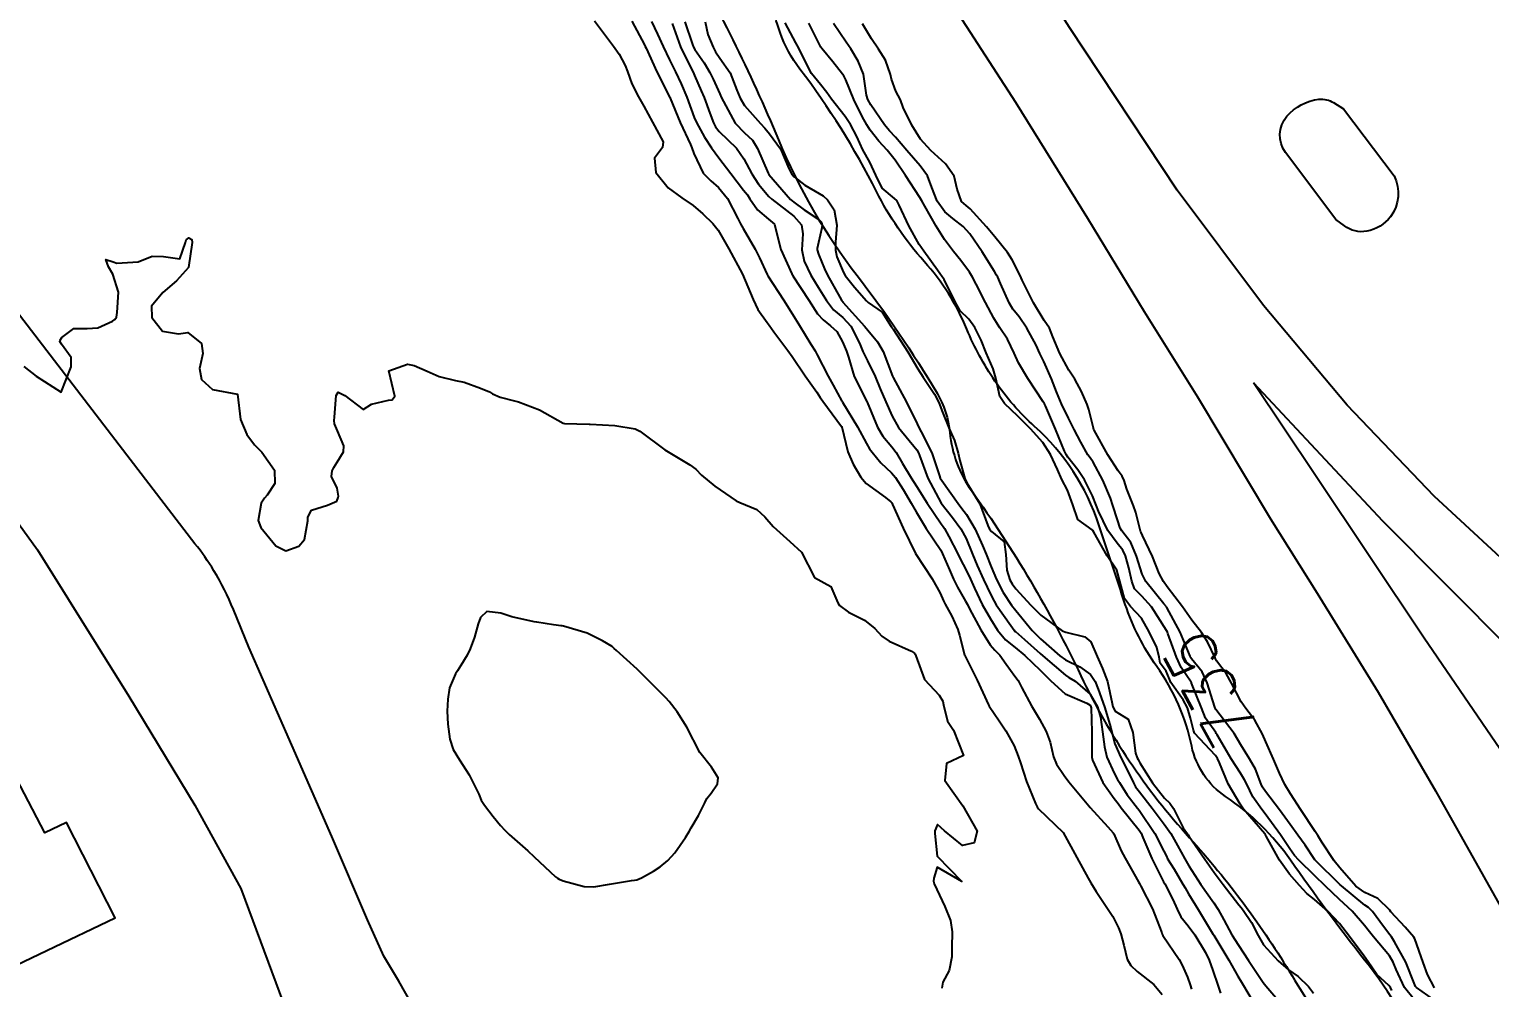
# Model space of a CAD drawing. Header units: metres. Extents: x 307586 to 320046, y 7427249 to 7434250.
# Drawn here: x 317121.1 to 317237, y 7432401.6 to 7432477.8 of the extents above; entities that cross this region are included whole.
import ezdxf
from ezdxf.enums import TextEntityAlignment as Align

# ---------------------------------------------------------------- set-up
doc = ezdxf.new("R2010")
doc.units = ezdxf.units.M
doc.header["$MEASUREMENT"] = 0
for name, color, linetype in [('Cotas', 45, 'Continuous'), ('Curvas de Nivel 1m', 11, 'Continuous'), ('Curvas de Nivel 5m', 15, 'Continuous'), ('Edificações', 30, 'Continuous'), ('Hidrografia', 140, 'Continuous'), ('Vias Primárias', 230, 'Continuous')]:
    doc.layers.add(name, color=color, linetype=linetype)
doc.styles.add('Style-STANDARD', font='STANDARD.shx')

msp = doc.modelspace()

# ---------------------------------------------------------------- linework, layer by layer
at = {"layer": 'Curvas de Nivel 1m', "flags": 128}
for points, elevation in [([(317165.95, 7432478.44), (317167.46, 7432476.42), (317167.92, 7432475.77), (317168.39, 7432474.89), (317168.58, 7432474.41), (317168.91, 7432473.43), (317169.44, 7432472.4), (317169.87, 7432471.66), (317170.55, 7432470.38), (317171.39, 7432468.82), (317171.36, 7432468.37), (317170.7, 7432467.51), (317170.83, 7432466.38), (317171.79, 7432465.16), (317172.89, 7432464.36), (317173.78, 7432463.75), (317174.54, 7432463.11), (317175.35, 7432462.33), (317175.76, 7432461.8), (317176.61, 7432460.31), (317177.71, 7432458.3), (317178.56, 7432456.29), (317178.91, 7432455.51), (317179.66, 7432454.47), (317179.81, 7432454.27), (317180.19, 7432453.73), (317181.29, 7432452.25), (317181.64, 7432451.77), (317182.68, 7432450.24), (317183.6, 7432448.95), (317183.88, 7432448.51), (317184.07, 7432448.22), (317185.56, 7432446.22), (317185.58, 7432446.2), (317185.58, 7432446.18), (317186.07, 7432444.19), (317186.5, 7432443.22), (317187.1, 7432442.18), (317187.52, 7432441.69), (317189.07, 7432440.58), (317189.49, 7432440.23), (317189.55, 7432440.15), (317189.62, 7432440.02), (317190.46, 7432438.14), (317191.44, 7432436.13), (317192.77, 7432434.12), (317193.41, 7432432.97), (317193.67, 7432432.37), (317193.8, 7432432.1), (317194.33, 7432431.16), (317194.8, 7432430.09), (317194.93, 7432429.65), (317195.33, 7432428.08), (317195.33, 7432428.06), (317195.35, 7432428.02), (317196.33, 7432426.07), (317197.25, 7432424.12), (317197.27, 7432424.06), (317197.3, 7432424.01), (317198.08, 7432422.84), (317198.61, 7432422.04), (317199.27, 7432420.84), (317199.6, 7432420.03), (317199.78, 7432419.49), (317200.25, 7432418.02), (317200.97, 7432416.26), (317201.09, 7432416.01), (317201.21, 7432415.86), (317203.18, 7432413.98), (317204.25, 7432411.97), (317205.14, 7432410.34), (317205.36, 7432409.96), (317205.79, 7432409.29), (317206.7, 7432407.94), (317207.11, 7432407.3), (317207.56, 7432406.4), (317207.74, 7432405.93), (317207.98, 7432405.02), (317208.26, 7432403.92), (317208.54, 7432403.4), (317209.05, 7432402.93), (317210.36, 7432401.9), (317211.03, 7432401.11)], 738), ([(317168.9, 7432478.41), (317169.92, 7432476.51), (317169.98, 7432476.39), (317170.04, 7432476.27), (317170.91, 7432474.38), (317171.88, 7432472.45), (317171.92, 7432472.37), (317171.95, 7432472.3), (317172.75, 7432470.36), (317173.57, 7432468.61), (317173.68, 7432468.35), (317173.83, 7432467.9), (317174.59, 7432466.34), (317175.18, 7432465.71), (317175.79, 7432465.19), (317176.5, 7432464.31), (317177.34, 7432462.73), (317177.55, 7432462.3), (317177.76, 7432461.93), (317178.72, 7432460.29), (317179.06, 7432459.61), (317179.66, 7432458.27), (317179.71, 7432458.18), (317180.96, 7432456.26), (317181.67, 7432455.12), (317182.22, 7432454.24), (317183.13, 7432452.75), (317183.46, 7432452.23), (317183.64, 7432451.9), (317184.51, 7432450.22), (317184.89, 7432449.5), (317185.59, 7432448.23), (317185.61, 7432448.2), (317185.64, 7432448.15), (317186.84, 7432446.19), (317187.55, 7432444.87), (317187.8, 7432444.43), (317187.99, 7432444.17), (317188.7, 7432443.32), (317189.53, 7432442.54), (317189.85, 7432442.15), (317190.45, 7432441.2), (317191.09, 7432440.13), (317191.49, 7432439.43), (317192.28, 7432438.12), (317193.45, 7432436.38), (317193.59, 7432436.11), (317194.15, 7432434.82), (317194.47, 7432434.09), (317194.78, 7432433.45), (317195.41, 7432432.35), (317195.56, 7432432.08), (317195.73, 7432431.74), (317196.64, 7432430.07), (317197.36, 7432428.88), (317197.74, 7432428.44), (317198.13, 7432428.05), (317198.65, 7432427.34), (317199.34, 7432426.38), (317199.6, 7432426.03), (317199.88, 7432425.47), (317200.64, 7432424.02), (317201.29, 7432422.97), (317201.82, 7432422), (317202.13, 7432421.14), (317202.39, 7432419.99), (317202.65, 7432419.39), (317203.24, 7432418.49), (317203.62, 7432417.98), (317205.21, 7432416.08), (317205.32, 7432415.96), (317206.71, 7432414.43), (317207.14, 7432413.94), (317207.18, 7432413.87), (317207.76, 7432412.52), (317208.09, 7432411.93), (317209.14, 7432410.06), (317209.22, 7432409.91), (317209.33, 7432409.71), (317210.27, 7432407.9), (317210.99, 7432405.99), (317211.03, 7432405.89), (317211.09, 7432405.79), (317212.38, 7432403.87), (317212.63, 7432403.44), (317213.05, 7432402.48), (317213.26, 7432401.86), (317213.37, 7432401.52)], 737), ([(317170.47, 7432478.38), (317170.95, 7432477.37), (317171.4, 7432476.38), (317171.91, 7432475.34), (317172.39, 7432474.37), (317172.83, 7432473.42), (317173.27, 7432472.36), (317173.86, 7432470.76), (317174.04, 7432470.35), (317174.68, 7432469.18), (317175.25, 7432468.33), (317175.82, 7432467.55), (317176.78, 7432466.31), (317177.79, 7432464.99), (317178.09, 7432464.6), (317178.29, 7432464.29), (317178.9, 7432463.41), (317179.77, 7432462.67), (317180.23, 7432462.27), (317180.41, 7432461.61), (317180.75, 7432460.26), (317181.63, 7432458.33), (317181.68, 7432458.25), (317181.71, 7432458.19), (317182.96, 7432456.24), (317183.67, 7432455.16), (317184.11, 7432454.67), (317184.7, 7432454.21), (317185.2, 7432453.75), (317185.65, 7432452.93), (317185.96, 7432452.2), (317186.13, 7432451.71), (317186.58, 7432450.19), (317187.54, 7432448.24), (317187.57, 7432448.18), (317187.59, 7432448.14), (317188.41, 7432446.17), (317188.84, 7432445.44), (317189.55, 7432444.6), (317189.9, 7432444.15), (317190.41, 7432443.26), (317191.09, 7432442.13), (317191.51, 7432441.46), (317192.37, 7432440.12), (317193.48, 7432438.48), (317193.64, 7432438.27), (317193.75, 7432438.11), (317194.09, 7432437.47), (317194.8, 7432436.09), (317195.01, 7432435.66), (317195.43, 7432434.85), (317195.8, 7432434.08), (317196.12, 7432433.37), (317196.74, 7432432.07), (317197.39, 7432430.95), (317197.95, 7432430.05), (317198.59, 7432429.27), (317199.36, 7432428.65), (317200.13, 7432428.02), (317201.34, 7432426.86), (317202.18, 7432426), (317203.32, 7432424.99), (317205.04, 7432424.23), (317205.3, 7432424.07), (317205.37, 7432423.96), (317205.4, 7432423.87), (317205.45, 7432421.96), (317205.45, 7432421.79), (317205.45, 7432419.96), (317205.49, 7432419.72), (317206.32, 7432417.95), (317207.22, 7432416.68), (317207.54, 7432416.26), (317207.78, 7432415.93), (317209.19, 7432414.16), (317209.35, 7432413.91), (317209.5, 7432413.58), (317210.21, 7432411.9), (317211.14, 7432410.06), (317211.23, 7432409.89), (317211.88, 7432408.64), (317212.23, 7432407.87), (317212.52, 7432407.28), (317213.1, 7432406.56), (317213.63, 7432405.85), (317214.47, 7432404.45), (317214.76, 7432403.84), (317215.05, 7432403.01), (317215.44, 7432401.84), (317215.65, 7432401.22)], 736), ([(317173.12, 7432478.36), (317173.73, 7432476.55), (317173.8, 7432476.35), (317173.92, 7432476.14), (317174.67, 7432475.1), (317175.1, 7432474.33), (317175.36, 7432473.79), (317175.89, 7432472.64), (317176.04, 7432472.32), (317176.19, 7432472.01), (317177.11, 7432470.31), (317177.85, 7432469.53), (317178.49, 7432468.94), (317178.9, 7432468.28), (317179.75, 7432466.32), (317179.77, 7432466.27), (317179.79, 7432466.25), (317179.8, 7432466.23), (317181.52, 7432464.25), (317181.78, 7432464.02), (317182.6, 7432463.42), (317183.77, 7432462.65), (317183.98, 7432462.44), (317184.03, 7432462.23), (317184.01, 7432461.98), (317183.74, 7432460.83), (317183.62, 7432460.34), (317183.63, 7432460.23), (317183.73, 7432459.91), (317184.21, 7432458.72), (317184.44, 7432458.22), (317185.42, 7432456.47), (317185.59, 7432456.2), (317185.63, 7432456.15), (317185.68, 7432456.09), (317187.4, 7432454.18), (317187.66, 7432453.87), (317188.41, 7432452.93), (317188.88, 7432452.16), (317189.61, 7432450.21), (317189.64, 7432450.15), (317189.66, 7432450.11), (317190.72, 7432448.14), (317191.57, 7432446.43), (317191.71, 7432446.13), (317191.9, 7432445.78), (317192.75, 7432444.12), (317193.34, 7432442.3), (317193.4, 7432442.11), (317193.52, 7432441.91), (317194.82, 7432440.09), (317195.11, 7432439.71), (317195.48, 7432439.22), (317196.18, 7432438.07), (317196.76, 7432436.77), (317197.04, 7432436.06), (317197.44, 7432435.06), (317197.88, 7432434.05), (317198.41, 7432433.04), (317199.07, 7432432.03), (317199.4, 7432431.59), (317200.71, 7432430.02), (317201.37, 7432429.36), (317202.89, 7432427.99), (317203.35, 7432427.67), (317204.49, 7432427.12), (317205.34, 7432426.51), (317205.7, 7432425.96), (317205.94, 7432425.34), (317206.46, 7432423.95), (317206.95, 7432422.28), (317207.02, 7432421.94), (317207.27, 7432421.01), (317207.74, 7432419.93), (317208.26, 7432418.94), (317208.74, 7432417.92), (317208.92, 7432417.6), (317209.23, 7432417.2), (317210.24, 7432415.9), (317211.19, 7432414.64), (317211.72, 7432413.88), (317212.24, 7432412.94), (317212.82, 7432411.87), (317213.15, 7432411.32), (317214.11, 7432409.85), (317215.12, 7432408.38), (317215.47, 7432407.84), (317215.92, 7432407.02), (317216.57, 7432405.83), (317217.08, 7432405.01), (317217.88, 7432403.81), (317218.35, 7432403.09), (317219.05, 7432402.05), (317219.25, 7432401.79), (317220.83, 7432399.96)], 734), ([(317174.74, 7432478.34), (317174.94, 7432477.33), (317175.37, 7432476.33), (317175.57, 7432475.97), (317175.91, 7432475.47), (317176.71, 7432474.31), (317177.26, 7432472.93), (317177.52, 7432472.3), (317177.87, 7432471.71), (317179.13, 7432470.28), (317179.47, 7432469.9), (317179.84, 7432469.45), (317180.71, 7432468.26), (317181.37, 7432466.69), (317181.61, 7432466.25), (317181.8, 7432466.03), (317182.66, 7432465.38), (317183.79, 7432464.72), (317184.1, 7432464.54), (317184.44, 7432464.22), (317184.97, 7432463.41), (317185.2, 7432462.21), (317185.1, 7432460.85), (317185.08, 7432460.21), (317185.2, 7432459.68), (317185.72, 7432458.44), (317185.85, 7432458.2), (317186.6, 7432457.29), (317187.54, 7432456.18), (317187.68, 7432456.07), (317188.8, 7432455.28), (317189.51, 7432454.15), (317189.57, 7432454.06), (317189.66, 7432453.94), (317190.83, 7432452.14), (317191.62, 7432450.78), (317192.04, 7432450.13), (317192.95, 7432448.77), (317193.3, 7432448.11), (317193.58, 7432447.36), (317194.09, 7432446.1), (317194.55, 7432445.09), (317194.82, 7432444.09), (317194.95, 7432443.51), (317195.35, 7432442.08), (317195.52, 7432441.75), (317196.55, 7432440.07), (317197.19, 7432438.35), (317197.32, 7432438.06), (317197.47, 7432437.87), (317198.48, 7432437.06), (317198.61, 7432436.04), (317198.69, 7432434.79), (317198.94, 7432434.04), (317199.11, 7432433.72), (317199.42, 7432433.31), (317200.59, 7432432.02), (317201.39, 7432431.23), (317203.09, 7432429.99), (317203.37, 7432429.87), (317204.9, 7432429.5), (317205.36, 7432429.12), (317205.87, 7432427.95), (317206.3, 7432427), (317206.7, 7432425.95), (317207.05, 7432424.2), (317207.11, 7432423.94), (317207.3, 7432423.6), (317208.33, 7432422.96), (317208.7, 7432421.92), (317208.9, 7432420.27), (317209.04, 7432419.91), (317209.11, 7432419.77), (317209.25, 7432419.49), (317210.27, 7432417.9), (317211.22, 7432416.69), (317211.63, 7432416.29), (317211.92, 7432415.88), (317212.7, 7432414.35), (317213.05, 7432413.86), (317213.1, 7432413.78), (317213.18, 7432413.65), (317214.41, 7432411.85), (317215.15, 7432410.79), (317215.88, 7432409.83), (317217.12, 7432408.23), (317217.3, 7432408), (317217.45, 7432407.81), (317218.13, 7432406.83), (317218.64, 7432405.8), (317219.08, 7432405.04), (317220.23, 7432403.78), (317221.06, 7432403.07), (317221.82, 7432402.53), (317222.65, 7432401.75), (317223.04, 7432401.22)], 733), ([(317229.28, 7432401.42), (317229.15, 7432401.67), (317229.04, 7432401.81), (317228.07, 7432402.7), (317227.38, 7432403.7), (317227.07, 7432404.16), (317225.9, 7432405.71), (317225.1, 7432406.73), (317224.19, 7432407.73), (317223.12, 7432408.64), (317222.51, 7432409.13), (317221.94, 7432409.76), (317221.15, 7432410.67), (317220.35, 7432411.78), (317219.3, 7432413.67), (317219.23, 7432413.79), (317219.18, 7432413.85), (317217.48, 7432415.82), (317217.37, 7432415.97), (317217.22, 7432416.23), (317216.26, 7432417.83), (317215.59, 7432419.49), (317215.42, 7432419.84), (317215.26, 7432420.08), (317213.61, 7432421.87), (317213.51, 7432422.09), (317213.29, 7432423.04), (317213.04, 7432423.87), (317212.69, 7432424.5), (317211.73, 7432425.89), (317211.6, 7432426.15), (317211.34, 7432426.77), (317210.86, 7432427.41), (317210.8, 7432427.9), (317210.61, 7432428.65), (317209.99, 7432429.9), (317209.39, 7432431), (317208.52, 7432431.92), (317208.03, 7432432.55), (317207.67, 7432433.94), (317207.44, 7432434.79), (317206.65, 7432435.95), (317205.61, 7432437.82), (317205.52, 7432437.96), (317205.47, 7432438), (317204.34, 7432438.83), (317203.93, 7432439.98), (317203.51, 7432441.16), (317203.06, 7432441.99), (317202.72, 7432442.8), (317202.16, 7432444), (317201.56, 7432444.95), (317200.56, 7432446.02), (317199.58, 7432447.02), (317198.5, 7432448.05), (317198.15, 7432448.6), (317197.83, 7432450.06), (317197.62, 7432450.79), (317197.06, 7432452.07), (317196.66, 7432453.06), (317196.16, 7432454.08), (317195.67, 7432454.73), (317194.99, 7432455.4), (317194.59, 7432456.1), (317193.71, 7432457.89), (317193.57, 7432458.11), (317193.2, 7432458.64), (317192.1, 7432460.13), (317191.74, 7432460.67), (317190.92, 7432462.14), (317190.15, 7432463.78), (317189.95, 7432464.15), (317189.78, 7432464.33), (317188.78, 7432465.15), (317188.3, 7432466.17), (317187.82, 7432467.2), (317187.26, 7432468.19), (317186.78, 7432469.25), (317186.28, 7432470.2), (317185.86, 7432470.84), (317184.78, 7432472.22), (317184.39, 7432472.73), (317183.89, 7432473.37), (317183.18, 7432474.24), (317182.45, 7432475.71), (317182.18, 7432476.25), (317181.93, 7432476.69), (317181.1, 7432478.26)], 733), ([(317231.03, 7432400.7), (317230.27, 7432401.66), (317229.62, 7432403.1), (317229.38, 7432403.67), (317229.07, 7432404.17), (317227.81, 7432405.69), (317227.49, 7432406.09), (317227.1, 7432406.59), (317226.11, 7432407.71), (317225.12, 7432408.65), (317223.98, 7432409.73), (317223.14, 7432410.53), (317221.87, 7432411.76), (317221.55, 7432412.14), (317221.17, 7432412.68), (317220.42, 7432413.78), (317219.21, 7432415.44), (317218.94, 7432415.79), (317218.23, 7432416.81), (317217.74, 7432417.81), (317217.58, 7432418.16), (317217.24, 7432418.67), (317216.51, 7432419.83), (317215.39, 7432421.73), (317215.32, 7432421.84), (317215.28, 7432421.9), (317214.48, 7432423.04), (317214.14, 7432423.86), (317213.37, 7432425.83), (317213.36, 7432425.87), (317213.35, 7432425.89), (317213.33, 7432425.91), (317212.53, 7432427.07), (317212.18, 7432427.88), (317211.49, 7432429.78), (317211.44, 7432429.89), (317211.37, 7432430), (317210.18, 7432431.9), (317209.41, 7432432.74), (317208.83, 7432433.33), (317208.62, 7432433.92), (317208.38, 7432434.98), (317208.11, 7432435.93), (317207.91, 7432436.39), (317207.46, 7432436.95), (317206.72, 7432437.95), (317205.97, 7432439.48), (317205.79, 7432439.96), (317205.5, 7432440.7), (317204.86, 7432441.97), (317204.32, 7432442.76), (317203.54, 7432443.77), (317203.4, 7432443.99), (317203.27, 7432444.26), (317202.55, 7432446), (317201.76, 7432447.84), (317201.69, 7432448.01), (317201.59, 7432448.18), (317200.36, 7432450.02), (317199.63, 7432451.27), (317199.27, 7432452.04), (317198.75, 7432453.14), (317198.15, 7432454.05), (317197.95, 7432454.34), (317197.67, 7432454.81), (317197.01, 7432456.07), (317196.26, 7432457.52), (317195.96, 7432458.08), (317195.72, 7432458.46), (317195.03, 7432459.39), (317194.46, 7432460.1), (317193.75, 7432461.05), (317193.07, 7432462.12), (317192.18, 7432463.72), (317191.95, 7432464.13), (317191.79, 7432464.41), (317190.64, 7432466.14), (317189.82, 7432467.36), (317189.19, 7432468.16), (317188.54, 7432468.87), (317187.85, 7432469.75), (317187.58, 7432470.18), (317187.21, 7432470.84), (317186.54, 7432472.19), (317185.9, 7432473.74), (317185.75, 7432474.05), (317185.65, 7432474.2), (317184.88, 7432475.18), (317184.01, 7432476.23), (317183.92, 7432476.35), (317182.96, 7432478.24)], 734), ([(317232.65, 7432401.63), (317232.11, 7432402.69), (317231.76, 7432403.64), (317231.09, 7432405.52), (317231.02, 7432405.65), (317230.32, 7432406.44), (317229.2, 7432407.67), (317229.11, 7432407.79), (317228.16, 7432408.73), (317227.13, 7432409.21), (317226.41, 7432409.71), (317225.15, 7432411.15), (317224.7, 7432411.72), (317223.7, 7432413.21), (317223.39, 7432413.74), (317223.19, 7432414.06), (317222.04, 7432415.76), (317221.23, 7432417.04), (317220.78, 7432417.77), (317220.34, 7432418.68), (317219.88, 7432419.78), (317219.27, 7432421.17), (317218.99, 7432421.79), (317218.38, 7432422.89), (317217.68, 7432423.81), (317217.31, 7432424.34), (317216.53, 7432425.83), (317216.11, 7432426.6), (317215.35, 7432427.61), (317215.27, 7432427.76), (317215.23, 7432427.84), (317214.64, 7432429.12), (317214.14, 7432429.86), (317213.39, 7432430.82), (317212.64, 7432431.88), (317211.42, 7432433.49), (317211.13, 7432433.89), (317210.8, 7432434.53), (317210.26, 7432435.9), (317209.47, 7432437.55), (317209.36, 7432437.8), (317209.32, 7432437.91), (317208.94, 7432439.37), (317208.76, 7432439.92), (317208.21, 7432441.23), (317208, 7432441.93), (317207.86, 7432442.27), (317207.53, 7432442.69), (317206.72, 7432443.95), (317205.63, 7432445.91), (317205.6, 7432445.96), (317205.57, 7432446.07), (317205.2, 7432447.57), (317205.06, 7432447.97), (317204.63, 7432449), (317204.09, 7432449.98), (317203.62, 7432450.69), (317202.9, 7432452), (317202.34, 7432453.32), (317202.07, 7432454.01), (317201.67, 7432454.64), (317200.8, 7432456.02), (317199.92, 7432457.82), (317199.82, 7432458.03), (317199.72, 7432458.25), (317199.13, 7432459.44), (317198.75, 7432460.04), (317197.75, 7432461.28), (317197.09, 7432462.07), (317195.78, 7432463.5), (317195.46, 7432463.76), (317195.09, 7432464.09), (317194.76, 7432465.07), (317194.5, 7432466.1), (317193.82, 7432467.07), (317192.67, 7432468.12), (317191.84, 7432469.04), (317191.14, 7432470.14), (317190.47, 7432471.55), (317190.24, 7432472.15), (317189.89, 7432472.84), (317189.54, 7432473.79), (317189.45, 7432474.16), (317189.06, 7432475.31), (317188.51, 7432476.17), (317187.94, 7432477), (317187.22, 7432478.19)], 736), ([(317120.64, 7432450.98), (317121.61, 7432450.21), (317123.59, 7432448.95), (317124.4, 7432450.94), (317124.38, 7432451.7), (317123.63, 7432452.76), (317123.5, 7432452.95), (317123.51, 7432453.08), (317123.64, 7432453.29), (317124.59, 7432454), (317125.65, 7432454), (317126.5, 7432454.06), (317127.66, 7432454.59), (317127.86, 7432454.7), (317127.98, 7432454.9), (317128.04, 7432455.27), (317128.14, 7432456.89), (317127.7, 7432458.3), (317127.34, 7432458.9), (317127.15, 7432459.48), (317127.72, 7432459.29), (317128.01, 7432459.19), (317129.72, 7432459.3), (317130.83, 7432459.75), (317131.72, 7432459.71), (317133.03, 7432459.52), (317133.47, 7432460.83), (317133.53, 7432461.04), (317133.74, 7432461.2), (317133.97, 7432461.06), (317134, 7432460.83), (317133.71, 7432458.83), (317132.75, 7432457.78), (317131.68, 7432456.85), (317130.77, 7432455.76), (317130.8, 7432454.86), (317131.65, 7432453.79), (317132.92, 7432453.56), (317133.65, 7432453.68), (317134.75, 7432452.81), (317134.84, 7432452.02), (317134.58, 7432450.82), (317134.73, 7432449.94), (317135.6, 7432449.14), (317137.59, 7432448.78), (317137.84, 7432446.78), (317138.35, 7432445.57), (317138.95, 7432444.76), (317139.53, 7432444.17), (317140.53, 7432442.74), (317140.55, 7432441.69), (317139.95, 7432440.75), (317139.73, 7432440.51), (317139.49, 7432440.11), (317139.24, 7432438.75), (317139.46, 7432438.18), (317140.63, 7432436.74), (317141.44, 7432436.34), (317142.48, 7432436.71), (317142.91, 7432437.25), (317143.19, 7432438.71), (317143.18, 7432439), (317143.48, 7432439.57), (317144.75, 7432439.96), (317145.49, 7432440.28), (317145.6, 7432440.57), (317145.62, 7432440.68), (317145.5, 7432441.32), (317145.05, 7432442.23), (317145.12, 7432442.69), (317145.24, 7432442.96), (317145.52, 7432443.38), (317146.02, 7432444.19), (317146.03, 7432444.68), (317145.55, 7432445.87), (317145.29, 7432446.42), (317145.28, 7432446.68), (317145.3, 7432446.95), (317145.44, 7432448.68), (317145.6, 7432448.93), (317146.13, 7432448.67), (317147.58, 7432447.55), (317148.25, 7432447.98), (317149.59, 7432448.31), (317149.89, 7432448.33), (317150.09, 7432448.63), (317149.61, 7432450.63), (317151.09, 7432451.15), (317151.62, 7432451.06), (317152.67, 7432450.6), (317153.61, 7432450.19), (317154.9, 7432449.87), (317155.6, 7432449.72), (317156.9, 7432449.25), (317157.6, 7432448.97), (317157.86, 7432448.8), (317158.46, 7432448.53), (317159.59, 7432448.25), (317159.92, 7432448.17), (317161.58, 7432447.54), (317163.46, 7432446.47), (317163.56, 7432446.45), (317165.52, 7432446.4), (317165.56, 7432446.4), (317165.61, 7432446.4), (317167.56, 7432446.28), (317169.18, 7432446.02), (317169.56, 7432445.85), (317171.54, 7432444.37), (317173.53, 7432443.17), (317174, 7432442.82), (317174.45, 7432442.34), (317175.51, 7432441.48), (317177.21, 7432440.3), (317177.49, 7432440.17), (317178.83, 7432439.63), (317179.48, 7432439.05), (317180.13, 7432438.26), (317181.46, 7432437.09), (317182.38, 7432436.24), (317183.42, 7432434.23), (317184.71, 7432433.51), (317185.27, 7432432.2), (317185.4, 7432431.99), (317186.12, 7432431.47), (317187.38, 7432430.84), (317188.2, 7432430.17), (317188.77, 7432429.57), (317189.36, 7432429.17), (317191.11, 7432428.37), (317191.35, 7432428.21), (317191.42, 7432428.13), (317191.47, 7432428.01), (317192.15, 7432426.12), (317193.31, 7432424.87), (317193.6, 7432424.4), (317193.67, 7432424.1), (317193.99, 7432422.8), (317194.46, 7432422.09), (317195.25, 7432420.08), (317193.89, 7432419.45), (317193.77, 7432418.09), (317195.21, 7432416.08), (317196.35, 7432414.07), (317196.09, 7432413.15), (317195.17, 7432412.93), (317193.73, 7432414.09), (317193.19, 7432414.6), (317192.98, 7432414.1), (317192.97, 7432413.9), (317193.16, 7432412.1), (317195.13, 7432410.08), (317193.15, 7432411.22), (317192.89, 7432410.35), (317192.87, 7432410.1), (317192.91, 7432409.88), (317193.13, 7432409.43), (317193.78, 7432408.09), (317194.22, 7432406.97), (317194.34, 7432406.09), (317194.33, 7432404.83), (317194.33, 7432404.09), (317194.12, 7432403.02), (317193.62, 7432402.09), (317193.52, 7432401.61)], 739)]:
    msp.add_lwpolyline(points, dxfattribs=dict(at, elevation=elevation))
at = {"layer": 'Curvas de Nivel 1m', "elevation": 739, "flags": 128}
msp.add_lwpolyline([(317162.7, 7432430.47), (317161.38, 7432430.67), (317161.16, 7432430.71), (317159.38, 7432431.1), (317158.52, 7432431.39), (317157.39, 7432431.51), (317156.9, 7432431.03), (317156.71, 7432430.55), (317156.43, 7432429.48), (317156.08, 7432428.55), (317155.84, 7432428.06), (317155.33, 7432427.23), (317155.07, 7432426.82), (317154.91, 7432426.56), (317154.43, 7432425.45), (317154.29, 7432424.57), (317154.26, 7432423.6), (317154.29, 7432422.57), (317154.46, 7432421.37), (317154.73, 7432420.57), (317155.24, 7432419.74), (317155.99, 7432418.55), (317156.75, 7432417.01), (317156.96, 7432416.54), (317157.2, 7432416.14), (317157.89, 7432415.23), (317158.49, 7432414.52), (317158.82, 7432414.16), (317159.18, 7432413.82), (317160.65, 7432412.5), (317161.16, 7432412.04), (317162.85, 7432410.46), (317163, 7432410.33), (317163.13, 7432410.26), (317163.45, 7432410.13), (317165.13, 7432409.67), (317165.9, 7432409.66), (317167.13, 7432409.87), (317168.88, 7432410.15), (317169.13, 7432410.18), (317169.3, 7432410.22), (317169.67, 7432410.38), (317170.63, 7432410.89), (317171.15, 7432411.24), (317171.76, 7432411.75), (317172.34, 7432412.35), (317173.18, 7432413.58), (317173.46, 7432414.06), (317173.62, 7432414.34), (317174.2, 7432415.32), (317174.71, 7432416.32), (317174.87, 7432416.66), (317175.21, 7432417.1), (317175.72, 7432417.82), (317175.78, 7432418.31), (317175.24, 7432419.17), (317174.32, 7432420.33), (317173.28, 7432422.34), (317172.5, 7432423.55), (317171.89, 7432424.36), (317171.6, 7432424.66), (317171.31, 7432424.95), (317169.9, 7432426.38), (317169.33, 7432426.93), (317167.69, 7432428.41), (317167.52, 7432428.58), (317167.36, 7432428.74), (317166.59, 7432429.2), (317165.37, 7432429.79), (317163.48, 7432430.35), (317163.37, 7432430.37), (317163.29, 7432430.38)], close=True, dxfattribs=at)
at = {"layer": 'Curvas de Nivel 5m', "elevation": 735, "flags": 128}
for points in [[(317172.11, 7432478.21), (317172.77, 7432476.36), (317173.63, 7432474.63), (317173.78, 7432474.35), (317173.9, 7432474.08), (317174.43, 7432472.88), (317174.65, 7432472.34), (317175.1, 7432471.1), (317175.39, 7432470.33), (317175.55, 7432470.02), (317175.85, 7432469.65), (317177.22, 7432468.31), (317177.82, 7432467.47), (317178.43, 7432466.29), (317178.97, 7432465.45), (317179.79, 7432464.49), (317180.03, 7432464.27), (317181.77, 7432462.92), (317182.38, 7432462.24), (317182.49, 7432461.5), (317182.41, 7432460.24), (317182.61, 7432459.35), (317183.13, 7432458.24), (317183.7, 7432457.29), (317184.36, 7432456.22), (317184.93, 7432455.47), (317185.67, 7432454.87), (317186.3, 7432454.19), (317187, 7432452.83), (317187.27, 7432452.18), (317187.63, 7432451.43), (317188.24, 7432450.17), (317188.64, 7432449.2), (317189.09, 7432448.16), (317189.58, 7432447.03), (317190.09, 7432446.14), (317191.55, 7432444.36), (317191.69, 7432444.13), (317191.77, 7432443.9), (317192.41, 7432442.12), (317193.49, 7432440.11), (317194.38, 7432438.99), (317195.05, 7432438.09), (317195.46, 7432437.33), (317195.97, 7432436.07), (317196.34, 7432435.16), (317196.83, 7432434.07), (317197.41, 7432432.83), (317197.68, 7432432.33), (317197.85, 7432432.05), (317199.02, 7432430.4), (317199.27, 7432430.03), (317199.31, 7432429.97), (317199.37, 7432429.92), (317200.1, 7432429.29), (317201.35, 7432428.18), (317201.54, 7432428.01), (317203.34, 7432426.47), (317203.62, 7432426.27), (317204.11, 7432425.98), (317205.32, 7432424.95), (317205.9, 7432423.95), (317206.13, 7432423.12), (317206.28, 7432421.95), (317206.46, 7432420.76), (317206.64, 7432419.95), (317207.24, 7432418.64), (317207.49, 7432418.19), (317207.63, 7432417.93), (317208.25, 7432416.95), (317209.08, 7432415.91), (317209.21, 7432415.74), (317210.44, 7432413.9), (317211.17, 7432412.49), (317211.36, 7432412.08), (317211.46, 7432411.89), (317211.98, 7432411.05), (317212.68, 7432409.87), (317212.85, 7432409.58), (317213.13, 7432409.1), (317213.88, 7432407.85), (317215.09, 7432405.86), (317215.11, 7432405.84), (317215.13, 7432405.81), (317216.32, 7432403.83), (317217.05, 7432402.56), (317217.32, 7432402.09), (317217.5, 7432401.81), (317218.17, 7432400.66)], [(317233.02, 7432400.4), (317231.23, 7432401.65), (317231.14, 7432401.74), (317231.05, 7432402.01), (317230.37, 7432403.66), (317229.47, 7432405.28), (317229.23, 7432405.67), (317229.09, 7432405.86), (317228.32, 7432406.89), (317227.73, 7432407.69), (317227.42, 7432408), (317227.12, 7432408.21), (317225.27, 7432409.72), (317225.13, 7432409.84), (317223.21, 7432411.74), (317223.16, 7432411.8), (317222.39, 7432412.97), (317221.81, 7432413.76), (317221.2, 7432414.6), (317220.34, 7432415.78), (317219.23, 7432417.23), (317219, 7432417.56), (317218.89, 7432417.8), (317218.45, 7432419), (317217.96, 7432419.81), (317217.27, 7432420.94), (317216.74, 7432421.83), (317215.3, 7432423.74), (317215.26, 7432423.8), (317215.25, 7432423.84), (317215.22, 7432423.93), (317214.6, 7432425.85), (317214.2, 7432426.72), (317213.35, 7432427.77), (317213.31, 7432427.83), (317213.29, 7432427.87), (317213.25, 7432427.97), (317212.47, 7432429.88), (317211.4, 7432431.84), (317211.36, 7432431.89), (317211.16, 7432432.14), (317209.74, 7432433.91), (317209.43, 7432434.49), (317208.99, 7432435.92), (317208.54, 7432437), (317207.83, 7432437.93), (317207.69, 7432438.15), (317207.48, 7432438.79), (317207.12, 7432439.94), (317206.92, 7432440.53), (317206.32, 7432441.95), (317205.54, 7432443.38), (317205.3, 7432443.72), (317205.13, 7432443.97), (317204.57, 7432444.96), (317204.05, 7432445.98), (317203.89, 7432446.3), (317203.58, 7432446.88), (317203.03, 7432448), (317202.64, 7432448.97), (317202.24, 7432450), (317201.63, 7432451.37), (317201.32, 7432452.01), (317201.01, 7432452.66), (317200.28, 7432454.02), (317199.67, 7432454.91), (317199.18, 7432455.54), (317198.89, 7432456.04), (317198.19, 7432457.57), (317197.97, 7432458.06), (317197.88, 7432458.23), (317197.72, 7432458.53), (317196.74, 7432460.07), (317195.75, 7432461.52), (317195.23, 7432462.09), (317194.4, 7432462.73), (317193.77, 7432463.26), (317193.16, 7432464.12), (317192.73, 7432465.18), (317192.4, 7432466.12), (317191.81, 7432466.91), (317190.75, 7432468.14), (317189.84, 7432469.18), (317189.37, 7432469.68), (317188.98, 7432470.16), (317187.88, 7432471.77), (317187.65, 7432472.18), (317187.55, 7432472.52), (317187.31, 7432474.19), (317186.88, 7432475.22), (317186.3, 7432476.2), (317185.93, 7432476.74), (317184.92, 7432478.22)]]:
    msp.add_lwpolyline(points, dxfattribs=at)
at = {"layer": 'Edificações'}
msp.add_lwpolyline([(317220.82, 7432467.97, -0.342925), (317220.94, 7432470.85, -0.192114), (317223.48, 7432472.2, -0.168373), (317224.64, 7432471.93), (317225.43, 7432471.44), (317229.44, 7432466.11, -0.287772), (317229.16, 7432462.87, -0.189059), (317227.28, 7432461.72, -0.209169), (317225.5, 7432462.14), (317224.83, 7432462.65), (317220.82, 7432467.97)], format="xyb", dxfattribs=at)
msp.add_lwpolyline([(317110.21, 7432414.88), (317116.99, 7432402), (317127.88, 7432407.18), (317124.03, 7432414.75), (317122.3, 7432413.95), (317119.38, 7432419.53)], close=True, dxfattribs=at)
at = {"layer": 'Hidrografia'}
msp.add_lwpolyline([(317063.26, 7432665.26, -0.001049), (317074.48, 7432646.88, -0.020533), (317084.29, 7432629.13, 0.049595), (317097.06, 7432608.89, -0.045003), (317111.15, 7432587, 0.060677), (317125.8, 7432565.74, -0.059762), (317130.28, 7432559.26, 0.018577), (317141, 7432540.66, -0.014671), (317145.47, 7432533.04, -0.110046), (317146.33, 7432530.08, 0.169306), (317148.6, 7432524.68, -0.047465), (317159.24, 7432510.35, -0.004616), (317164.8, 7432500.97, -0.036268), (317168.02, 7432494.35, 0.036978), (317172.8, 7432484.58, -0.033589), (317180.55, 7432468.98, 0.065994), (317186.81, 7432458.2, -0.03036), (317193.15, 7432448.86, -0.11131), (317194.17, 7432445.73, 0.132995), (317195.89, 7432441.12, -0.044296), (317204.58, 7432426.4, 0.073104), (317213.2, 7432413.55, -0.048899), (317221.34, 7432402.59, 0.044577), (317229.32, 7432391.65, -0.075716)], format="xyb", dxfattribs=at)
at = {"layer": 'Hidrografia', "elevation": 735.42}
msp.add_lwpolyline([(317232.21, 7432395.39, 0.061753), (317227.11, 7432403.83, -0.014237), (317221.22, 7432411.77, 0.092818), (317216.07, 7432416.82, -0.196346), (317213.38, 7432420.82, 0.104662), (317210.6, 7432427.16, -0.075694), (317208.1, 7432432.08, -0.000043), (317206.01, 7432438.4, 0.130476), (317200.9, 7432446.21, -0.060468), (317197.75, 7432449.82, -0.050901), (317195.52, 7432453.94, 0.084629), (317192.14, 7432459.31, -0.066167), (317188.34, 7432464.88, 0.046399), (317182.26, 7432474.59, -0.078614), (317180.68, 7432477.51, -0.033974), (317179.98, 7432480.02, 0.134139)], format="xyb", dxfattribs=at)
at = {"layer": 'Vias Primárias'}
for points in [[(317273.56, 7432416.7), (317273.55, 7432416.7), (317273.55, 7432416.7, -0.049564), (317263.76, 7432419.59), (317255.62, 7432423.47), (317245.71, 7432429.46), (317240.02, 7432433.85), (317232.62, 7432440.67), (317225.72, 7432447.91), (317219.07, 7432455.82), (317212.23, 7432464.98), (317203.67, 7432477.91), (317191.39, 7432497.24), (317177.34, 7432519.1), (317167.96, 7432533.77), (317156.2, 7432552.7), (317148.09, 7432566.01), (317137.53, 7432583.81), (317132.9, 7432591.36), (317119.83, 7432612.59), (317096.45, 7432650.67), (317081.32, 7432674.75)], [(317273.56, 7432416.7), (317273.55, 7432416.7), (317273.55, 7432416.7, -0.049564), (317263.76, 7432419.59), (317255.62, 7432423.47), (317245.71, 7432429.46), (317240.02, 7432433.85), (317232.62, 7432440.67), (317225.72, 7432447.91), (317219.07, 7432455.82), (317212.23, 7432464.98), (317203.67, 7432477.91), (317191.39, 7432497.24), (317177.34, 7432519.1), (317167.96, 7432533.77), (317156.2, 7432552.7), (317148.09, 7432566.01), (317137.53, 7432583.81), (317132.9, 7432591.36), (317119.83, 7432612.59), (317096.45, 7432650.67), (317081.32, 7432674.75)], [(317154.28, 7432395.35), (317150.42, 7432402.15), (317149.21, 7432404.15), (317147.92, 7432407.03), (317145.08, 7432413.65), (317141.92, 7432420.9), (317138.49, 7432428.68), (317137.27, 7432431.69, 0.039656), (317135.73, 7432434.75, 0.032936), (317134.22, 7432436.9), (317102.15, 7432478.66), (317092.37, 7432491.98), (317088.47, 7432497.3), (317082.48, 7432505.45), (317075.96, 7432514.36), (317064.57, 7432529.76), (317057.89, 7432539.05), (317051.8, 7432547.36)], [(317154.28, 7432395.35), (317150.42, 7432402.15), (317149.21, 7432404.15), (317147.92, 7432407.03), (317145.08, 7432413.65), (317141.92, 7432420.9), (317138.49, 7432428.68), (317137.27, 7432431.69, 0.039656), (317135.73, 7432434.75, 0.032936), (317134.22, 7432436.9), (317102.15, 7432478.66), (317092.37, 7432491.98), (317088.47, 7432497.3), (317082.48, 7432505.45), (317075.96, 7432514.36), (317064.57, 7432529.76), (317057.89, 7432539.05), (317051.8, 7432547.36)]]:
    msp.add_lwpolyline(points, format="xyb", dxfattribs=at)
for points in [[(316950.14, 7432667.97), (316958.88, 7432656.23), (316969.4, 7432641.93), (316980.81, 7432626.67), (316995.93, 7432606.49), (317012.6, 7432583.58), (317027.31, 7432563.72), (317044.42, 7432540.29), (317057.16, 7432523.08), (317068.41, 7432507.61), (317086.94, 7432483.12), (317098.84, 7432468.11), (317109.06, 7432453.92), (317121.72, 7432436.43), (317128.96, 7432424.8), (317134.21, 7432416.15), (317137.86, 7432409.53)], [(316950.14, 7432667.97), (316958.88, 7432656.23), (316969.4, 7432641.93), (316980.81, 7432626.67), (316995.93, 7432606.49), (317012.6, 7432583.58), (317027.31, 7432563.72), (317044.42, 7432540.29), (317057.16, 7432523.08), (317068.41, 7432507.61), (317086.94, 7432483.12), (317098.84, 7432468.11), (317109.06, 7432453.92), (317121.72, 7432436.43), (317128.96, 7432424.8), (317134.21, 7432416.15), (317137.86, 7432409.53)], [(317147.39, 7432554.68), (317152.49, 7432546.33), (317158.25, 7432536.95), (317161.69, 7432531.39), (317170.87, 7432516.45), (317178.42, 7432504.82), (317183.6, 7432496.42), (317189.63, 7432487.26), (317191.55, 7432484.13), (317194.56, 7432479.41), (317199.39, 7432471.97), (317205.1, 7432462.75), (317209.59, 7432455.35), (317213.83, 7432448.56), (317219.64, 7432438.89), (317223.35, 7432432.98), (317228.17, 7432425.11), (317232.73, 7432417.27), (317240.42, 7432403.61)], [(317147.39, 7432554.68), (317152.49, 7432546.33), (317158.25, 7432536.95), (317161.69, 7432531.39), (317170.87, 7432516.45), (317178.42, 7432504.82), (317183.6, 7432496.42), (317189.63, 7432487.26), (317191.55, 7432484.13), (317194.56, 7432479.41), (317199.39, 7432471.97), (317205.1, 7432462.75), (317209.59, 7432455.35), (317213.83, 7432448.56), (317219.64, 7432438.89), (317223.35, 7432432.98), (317228.17, 7432425.11), (317232.73, 7432417.27), (317240.42, 7432403.61)], [(317137.86, 7432409.53), (317143.09, 7432395.47), (317157.84, 7432355.54), (317160.44, 7432347.52), (317160.44, 7432340.58), (317160.45, 7432333.83), (317161.75, 7432330.57), (317180.28, 7432309.64)], [(317137.86, 7432409.53), (317143.09, 7432395.47), (317157.84, 7432355.54), (317160.44, 7432347.52), (317160.44, 7432340.58), (317160.45, 7432333.83), (317161.75, 7432330.57), (317180.28, 7432309.64)]]:
    msp.add_lwpolyline(points, dxfattribs=at)
msp.add_lwpolyline([(317218.28, 7432449.69), (317228.53, 7432438.73), (317238.7, 7432428.49), (317242.73, 7432425.05), (317248.68, 7432420.34), (317256.89, 7432414.82), (317262.38, 7432411.59), (317271.85, 7432407.07), (317275.81, 7432405.39), (317266.94, 7432398.32), (317261.64, 7432393.48, -0.123319), (317259.65, 7432392.41, -0.151152), (317258.15, 7432392.48, -0.102078), (317255.12, 7432394.36), (317247.1, 7432406.44), (317239.27, 7432418.53), (317231.83, 7432429.39), (317223.15, 7432442.41)], format="xyb", close=True, dxfattribs=at)
msp.add_lwpolyline([(317218.28, 7432449.69), (317228.53, 7432438.73), (317238.7, 7432428.49), (317242.73, 7432425.05), (317248.68, 7432420.34), (317256.89, 7432414.82), (317262.38, 7432411.59), (317271.85, 7432407.07), (317275.81, 7432405.39), (317266.94, 7432398.32), (317261.64, 7432393.48, -0.123319), (317259.65, 7432392.41, -0.151152), (317258.15, 7432392.48, -0.102078), (317255.12, 7432394.36), (317247.1, 7432406.44), (317239.27, 7432418.53), (317231.83, 7432429.39), (317223.15, 7432442.41)], format="xyb", close=True, dxfattribs=at)

# ---------------------------------------------------------------- texts
at = {"layer": 'Cotas', "style": 'Style-STANDARD'}
msp.add_text('735', height=4, rotation=118.8015, dxfattribs=at).set_placement((317214.85, 7432425.35, 735), align=Align.MIDDLE_CENTER)

doc.saveas('drawing.dxf')
